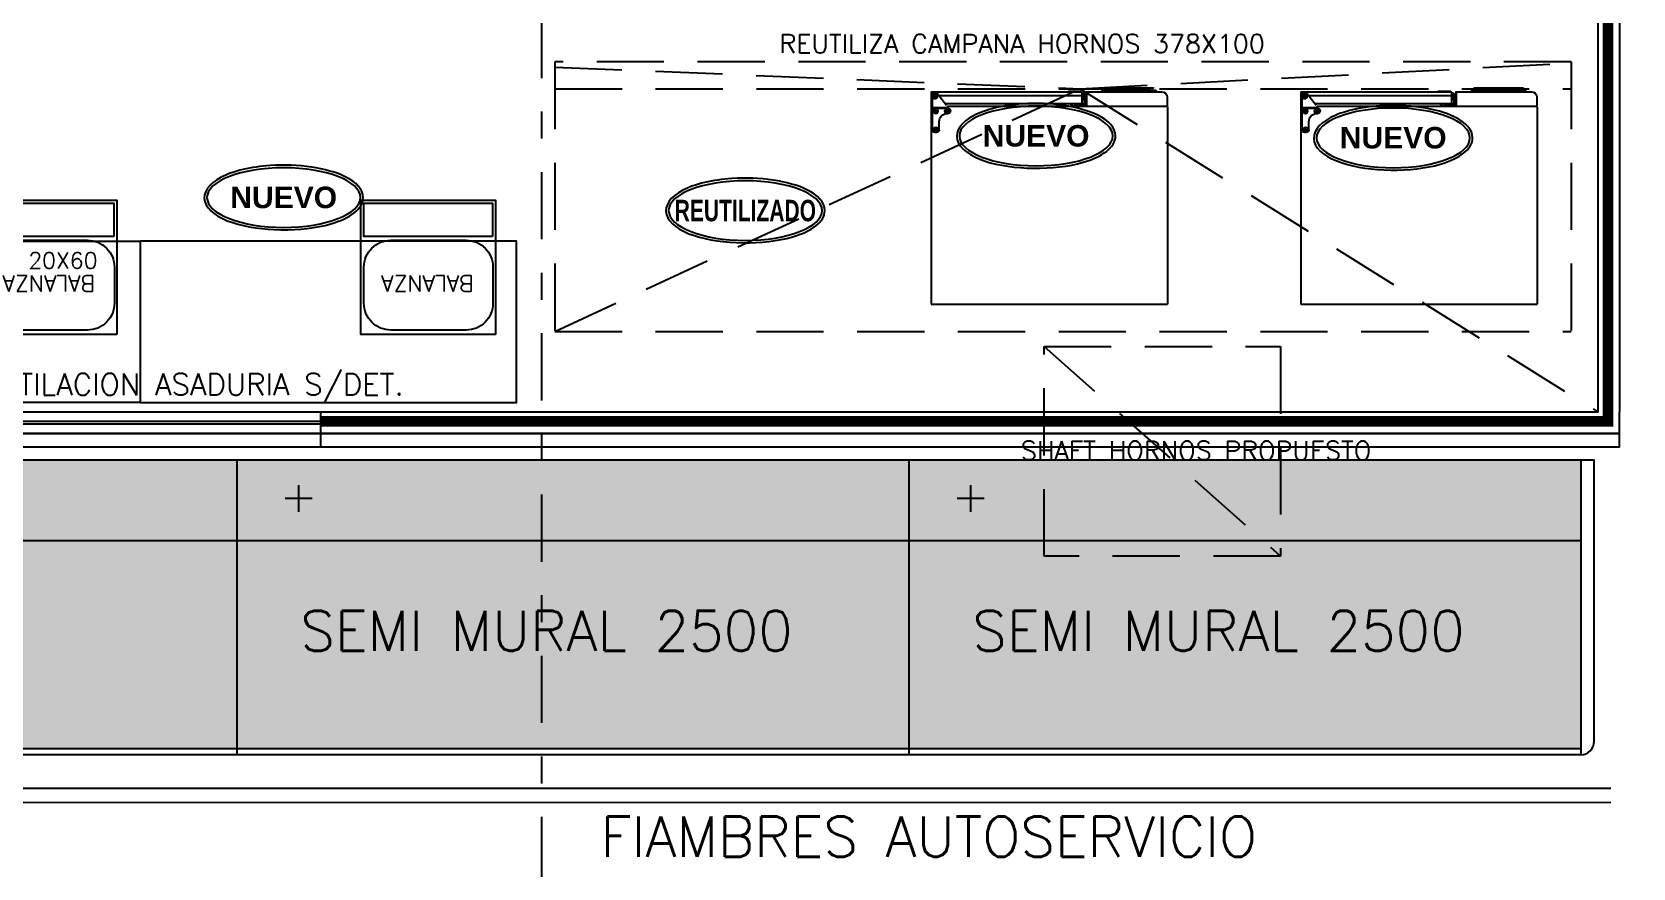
# Model space of a CAD drawing. Header units: millimetres. Extents: x 340 to 1003762, y 22 to 362022.
# Drawn here: x 410.26 to 416.21, y 86.36 to 89.47 of the extents above; entities that cross this region are included whole.
import ezdxf
from ezdxf.enums import TextEntityAlignment as Align
from ezdxf.xclip import XClip

# ---------------------------------------------------------------- set-up
doc = ezdxf.new("R2010")
doc.units = ezdxf.units.MM
doc.header["$XCLIPFRAME"] = 0
for name, pattern in [('LSBB_P_002 - PLANTA 1° NIVEL SALA DE VENTAS$0$000_ALTILLO PROPUESTA$0$HIDDEN', [0.375, 0.25, -0.125]), ('LSBB_P_002 - PLANTA 1° NIVEL SALA DE VENTAS$0$CB PROTOTIPO EXPRESS 1400$0$HIDDEN', [0.375, 0.25, -0.125]), ('LSBB_P_002 - PLANTA 1° NIVEL SALA DE VENTAS$0$CONTINUOS', [0]), ('LSBB_P_002 - PLANTA 1° NIVEL SALA DE VENTAS$0$DASHDOT2', [0.5, 0.25, -0.125, 0, -0.125]), ('LSBB_P_002 - PLANTA 1° NIVEL SALA DE VENTAS$0$HIDDEN', [0.375, 0.25, -0.125]), ('LSBB_P_002 - PLANTA 1° NIVEL SALA DE VENTAS$0$HIDDEN2', [0.1875, 0.125, -0.0625])]:
    doc.linetypes.add(name, pattern=pattern)
for name, color, linetype in [('LSBB_P_002 - PLANTA 1° NIVEL SALA DE VENTAS$0$1208_Sala de Ventas$0$PROTO_MUEBLES FRIO', 2, 'Continuous'), ('LSBB_P_002 - PLANTA 1° NIVEL SALA DE VENTAS$0$A- TABIQUE TIPO SHAFT', 3, 'Continuous'), ('LSBB_P_002 - PLANTA 1° NIVEL SALA DE VENTAS$0$A-ACTIVOS NUEVOS', 20, 'Continuous'), ('LSBB_P_002 - PLANTA 1° NIVEL SALA DE VENTAS$0$A-ACTIVOS REUTILIZADOS', 7, 'Continuous'), ('LSBB_P_002 - PLANTA 1° NIVEL SALA DE VENTAS$0$A-Artefactos', 8, 'Continuous'), ('LSBB_P_002 - PLANTA 1° NIVEL SALA DE VENTAS$0$A-Equipamiento acero inox', 8, 'Continuous'), ('LSBB_P_002 - PLANTA 1° NIVEL SALA DE VENTAS$0$A-Equipos', 8, 'Continuous'), ('LSBB_P_002 - PLANTA 1° NIVEL SALA DE VENTAS$0$A-LAYOUT', 7, 'Continuous'), ('LSBB_P_002 - PLANTA 1° NIVEL SALA DE VENTAS$0$A-MUEBLES FRIO', 2, 'Continuous'), ('LSBB_P_002 - PLANTA 1° NIVEL SALA DE VENTAS$0$A-PANEL CAMARA NUEVO', 10, 'LSBB_P_002 - PLANTA 1° NIVEL SALA DE VENTAS$0$CONTINUOS'), ('LSBB_P_002 - PLANTA 1° NIVEL SALA DE VENTAS$0$A-PROYECCION CAMPANAS', 1, 'LSBB_P_002 - PLANTA 1° NIVEL SALA DE VENTAS$0$HIDDEN'), ('LSBB_P_002 - PLANTA 1° NIVEL SALA DE VENTAS$0$A-PROYECCIONES', 6, 'LSBB_P_002 - PLANTA 1° NIVEL SALA DE VENTAS$0$HIDDEN'), ('LSBB_P_002 - PLANTA 1° NIVEL SALA DE VENTAS$0$A-SALA DEFENSAS', 9, 'Continuous'), ('LSBB_P_002 - PLANTA 1° NIVEL SALA DE VENTAS$0$A-SE CONSTRUYE RELLENO', 10, 'LSBB_P_002 - PLANTA 1° NIVEL SALA DE VENTAS$0$CONTINUOS'), ('LSBB_P_002 - PLANTA 1° NIVEL SALA DE VENTAS$0$A-TABIQUE-CAMARA', 4, 'Continuous'), ('LSBB_P_002 - PLANTA 1° NIVEL SALA DE VENTAS$0$A-Textos', 2, 'Continuous'), ('LSBB_P_002 - PLANTA 1° NIVEL SALA DE VENTAS$0$A-TRAS-EQPM', 8, 'Continuous'), ('LSBB_P_002 - PLANTA 1° NIVEL SALA DE VENTAS$0$A-VENTANAS', 8, 'Continuous'), ('LSBB_P_002 - PLANTA 1° NIVEL SALA DE VENTAS$0$EJES', 8, 'LSBB_P_002 - PLANTA 1° NIVEL SALA DE VENTAS$0$DASHDOT2'), ('LSBB_P_002 - PLANTA 1° NIVEL SALA DE VENTAS$0$LAYOUT$0$A-SALA-HATCH-FIAMBRES', 30, 'Continuous'), ('LSBB_P_002 - PLANTA 1° NIVEL SALA DE VENTAS$0$PROYECCIONES', 6, 'LSBB_P_002 - PLANTA 1° NIVEL SALA DE VENTAS$0$HIDDEN'), ('LSBB_P_002 - PLANTA 1° NIVEL SALA DE VENTAS$0$PUERTAS', 2, 'Continuous'), ('XREF', 7, 'Continuous')]:
    doc.layers.add(name, color=color, linetype=linetype)
doc.layers.add('LSBB_P_002 - PLANTA 1° NIVEL SALA DE VENTAS$0$A-SALA-HATCH-DELI', color=7, linetype='Continuous', true_color=0x9d00d1)
doc.styles.add('LSBB_P_002 - PLANTA 1° NIVEL SALA DE VENTAS$0$1208_Sala de Ventas$0$ARQ', font='SIMPLEX.shx')
doc.styles.add('LSBB_P_002 - PLANTA 1° NIVEL SALA DE VENTAS$0$ARIAL', font='')
doc.styles.add('LSBB_P_002 - PLANTA 1° NIVEL SALA DE VENTAS$0$Estilo1', font='GOTHIC.TTF', dxfattribs={"height": 0.24})
doc.styles.add('LSBB_P_002 - PLANTA 1° NIVEL SALA DE VENTAS$0$LQUI-AP-REV11$0$LQUI-E-003$0$ROMANS', font='romans.shx')
doc.styles.add('LSBB_P_002 - PLANTA 1° NIVEL SALA DE VENTAS$0$ROMANS', font='romans')
doc.styles.add('LSBB_P_002 - PLANTA 1° NIVEL SALA DE VENTAS$0$YUDICAD_ROMANS', font='romans.shx')
doc.styles.get('LSBB_P_002 - PLANTA 1° NIVEL SALA DE VENTAS$0$ARIAL').set_extended_font_data('Arial', bold=True)

# ---------------------------------------------------------------- blocks, each defined once
blk = doc.blocks.new('LSBB_P_002 - PLANTA 1° NIVEL SALA DE VENTAS$0$BALANZA')
at = {"layer": 'LSBB_P_002 - PLANTA 1° NIVEL SALA DE VENTAS$0$A-Equipos'}
for points in [[(-0.2386, 0.2033), (0.2614, 0.2033), (0.2614, -0.2967), (-0.2386, -0.2967)], [(-0.2281, -0.1607), (0.2504, -0.1607), (0.2504, -0.2848), (-0.2281, -0.2848)]]:
    blk.add_lwpolyline(points, close=True, dxfattribs=at)
blk.add_lwpolyline([(-0.1296, 0.1873), (0.1504, 0.1873, -0.414214), (0.2504, 0.0873), (0.2504, -0.0471, -0.414214), (0.1504, -0.1471), (-0.1296, -0.1471, -0.414214), (-0.2296, -0.0471), (-0.2296, 0.0873, -0.414214)], format="xyb", close=True, dxfattribs=at)
at = {"layer": 'LSBB_P_002 - PLANTA 1° NIVEL SALA DE VENTAS$0$A-Equipos', "insert": (0.0141, 0.0437), "char_height": 0.06, "width": 2.665849, "attachment_point": 2, "style": 'LSBB_P_002 - PLANTA 1° NIVEL SALA DE VENTAS$0$Estilo1'}
blk.add_mtext('{\\Fromans|c0;BALANZA}', dxfattribs=at)
blk = doc.blocks.new('LSBB_P_002 - PLANTA 1° NIVEL SALA DE VENTAS$0$PPL doble')
at = {"layer": 'LSBB_P_002 - PLANTA 1° NIVEL SALA DE VENTAS$0$PUERTAS'}
for p, q in [((0, -0.1323), (0, 0)), ((0.1002, 0), (0, 0)), ((0.1002, -0.1323), (0.1002, 0)), ((1.6985, -0.1323), (1.6985, 0)), ((1.6985, 0), (1.7987, 0)), ((1.7987, -0.1323), (1.7987, 0)), ((0.1002, -0.1323), (0, -0.1323)), ((1.6985, -0.1323), (1.7987, -0.1323))]:
    blk.add_line(p, q, dxfattribs=at)
at = {"layer": 'LSBB_P_002 - PLANTA 1° NIVEL SALA DE VENTAS$0$PUERTAS', "color": 8, "linetype": 'LSBB_P_002 - PLANTA 1° NIVEL SALA DE VENTAS$0$HIDDEN2', "ltscale": 0.5}
for p, q in [((0.1002, 0), (1.6985, 0)), ((0.1002, -0.1323), (1.6985, -0.1323))]:
    blk.add_line(p, q, dxfattribs=at)
at = {"layer": 'LSBB_P_002 - PLANTA 1° NIVEL SALA DE VENTAS$0$PUERTAS', "color": 2, "ltscale": 0.5}
for p, q in [((0.1582, -0.0733), (0.1582, -0.0535)), ((0.8994, -0.0535), (0.1582, -0.0535)), ((0.8994, -0.0733), (0.8994, -0.0535)), ((0.8994, -0.0733), (0.8994, -0.0535)), ((0.8994, -0.0733), (0.8994, -0.0535)), ((0.8994, -0.0733), (0.8994, -0.0535)), ((0.8994, -0.0535), (1.6406, -0.0535)), ((1.6406, -0.0733), (1.6406, -0.0535)), ((0.8994, -0.0733), (0.1582, -0.0733)), ((0.8994, -0.0733), (1.6406, -0.0733))]:
    blk.add_line(p, q, dxfattribs=at)
at = {"layer": 'LSBB_P_002 - PLANTA 1° NIVEL SALA DE VENTAS$0$PUERTAS', "color": 4}
for p, q in [((0.2328, -0.0463), (0.2328, -0.0535)), ((0.2328, -0.0463), (0.3107, -0.0463)), ((1.566, -0.0463), (1.488, -0.0463)), ((1.566, -0.0463), (1.566, -0.0535)), ((0.2328, -0.0805), (0.2328, -0.0733)), ((0.2328, -0.0805), (0.3107, -0.0805)), ((1.566, -0.0805), (1.488, -0.0805)), ((1.566, -0.0805), (1.566, -0.0733))]:
    blk.add_line(p, q, dxfattribs=at)
at = {"layer": 'LSBB_P_002 - PLANTA 1° NIVEL SALA DE VENTAS$0$PUERTAS', "color": 8, "linetype": 'LSBB_P_002 - PLANTA 1° NIVEL SALA DE VENTAS$0$HIDDEN2', "ltscale": 0.5}
for points in [[(0.1002, 0), (0.1002, 0.733)], [(1.6985, 0), (1.6985, 0.733)], [(0.1002, -0.1323), (0.1002, -0.8653)], [(1.6985, -0.1323), (1.6985, -0.8653)]]:
    blk.add_lwpolyline(points, dxfattribs=at)
at = {"layer": 'LSBB_P_002 - PLANTA 1° NIVEL SALA DE VENTAS$0$PUERTAS', "color": 4, "elevation": 0.0106}
for points in [[(0.2328, -0.0733), (0.2328, -0.0825), (0.1337, -0.0825), (0.1337, -0.0446), (0.2328, -0.0446), (0.2328, -0.0535)], [(1.566, -0.0733), (1.566, -0.0825), (1.6651, -0.0825), (1.6651, -0.0446), (1.566, -0.0446), (1.566, -0.0535)]]:
    blk.add_lwpolyline(points, dxfattribs=at)
at = {"layer": 'LSBB_P_002 - PLANTA 1° NIVEL SALA DE VENTAS$0$PUERTAS', "color": 4}
for centre in [(0.1167, -0.0634, 0.0106), (1.6821, -0.0634, 0.0106)]:
    blk.add_circle(centre, 0.0099, dxfattribs=at)
at = {"layer": 'LSBB_P_002 - PLANTA 1° NIVEL SALA DE VENTAS$0$PUERTAS', "color": 8, "linetype": 'LSBB_P_002 - PLANTA 1° NIVEL SALA DE VENTAS$0$HIDDEN2', "ltscale": 0.5}
for centre, start, end in [((0.1002, -0.0661), 0.19691, 90), ((1.6986, -0.0662), 90.00174, 179.80067), ((0.1002, -0.0661), 270, 359.80309), ((1.6986, -0.0661), 180.19933, 269.99826)]:
    blk.add_arc(centre, 0.7992, start, end, dxfattribs=at)
at = {"layer": 'LSBB_P_002 - PLANTA 1° NIVEL SALA DE VENTAS$0$PUERTAS', "color": 4}
for centre, radius, start, end in [((0.9126, -1.451, 0.0106), 1.4824, 93.06876, 103.02898), ((0.8315, -0.0194, 0.0106), 0.0486, 315.44758, 87.93215), ((0.9672, -0.0194, 0.0106), 0.0486, 92.06785, 224.55242), ((0.8861, -1.451, 0.0106), 1.4824, 76.97102, 86.93124), ((0.2042, 1.6036, 0.0106), 1.6533, 273.69384, 283.08232), ((1.5945, 1.6036, 0.0106), 1.6533, 256.91768, 266.30616), ((0.2042, -1.7304, 0.0106), 1.6533, 76.91768, 86.30616), ((0.8315, -0.1074, 0.0106), 0.0486, 272.06785, 44.55242), ((0.9672, -0.1074, 0.0106), 0.0486, 135.44758, 267.93215), ((1.5945, -1.7304, 0.0106), 1.6533, 93.69384, 103.08232), ((0.9126, 1.3242, 0.0106), 1.4824, 256.97102, 266.93124), ((0.8861, 1.3242, 0.0106), 1.4824, 273.06876, 283.02898)]:
    blk.add_arc(centre, radius, start, end, dxfattribs=at)
blk = doc.blocks.new('LSBB_P_002 - PLANTA 1° NIVEL SALA DE VENTAS$0$RAT')
at = {"layer": 'LSBB_P_002 - PLANTA 1° NIVEL SALA DE VENTAS$0$A-TRAS-EQPM'}
for p, q in [((827.7736, 305.5663), (828.6526, 305.5663)), ((827.7736, 304.8293), (827.7736, 305.5663)), ((828.6526, 304.8311), (828.6526, 305.5663)), ((827.7776, 304.7881), (827.7776, 304.9173)), ((827.8005, 304.9173), (827.7808, 304.9173)), ((827.7906, 304.9248), (827.7841, 304.9211)), ((827.7841, 304.9211), (827.7841, 304.9136)), ((827.7841, 304.9136), (827.7906, 304.9098)), ((827.7866, 304.9263), (827.7946, 304.9263)), ((827.7906, 304.9075), (827.7906, 304.9272)), ((827.7971, 304.9211), (827.7906, 304.9248)), ((827.7906, 304.9098), (827.7971, 304.9136)), ((827.7971, 304.9136), (827.7971, 304.9211)), ((827.8036, 304.9173), (827.8036, 304.8863)), ((827.8005, 304.8473), (827.7808, 304.8473)), ((827.7906, 304.8548), (827.7841, 304.8511)), ((827.7841, 304.8511), (827.7841, 304.8436)), ((827.7906, 304.8375), (827.7906, 304.8572)), ((827.7971, 304.8511), (827.7906, 304.8548)), ((827.7971, 304.8436), (827.7971, 304.8511)), ((827.8425, 304.8473), (827.8228, 304.8473)), ((827.8326, 304.8548), (827.8261, 304.8511)), ((827.8261, 304.8511), (827.8261, 304.8436)), ((827.8326, 304.8375), (827.8326, 304.8572)), ((827.8391, 304.8511), (827.8326, 304.8548)), ((827.8336, 304.8563), (827.8366, 304.8563)), ((827.8391, 304.8436), (827.8391, 304.8511)), ((827.7736, 304.8293), (827.7746, 304.8293)), ((827.7746, 304.8321), (827.7746, 304.7773)), ((827.7776, 304.8321), (827.7746, 304.8321)), ((827.7764, 304.8321), (827.7776, 304.8333)), ((827.7764, 304.8303), (827.7764, 304.8321)), ((827.7776, 304.8303), (827.7764, 304.8303)), ((827.7766, 304.8193), (827.7776, 304.8193)), ((828.3336, 304.7903), (827.7766, 304.7903)), ((827.7776, 304.8363), (827.8395, 304.8363)), ((827.7776, 304.8337), (827.835, 304.8337)), ((827.7841, 304.8436), (827.7906, 304.8398)), ((827.7876, 304.7788), (827.7876, 304.8019)), ((827.7906, 304.8398), (827.7971, 304.8436)), ((827.8305, 304.8268), (827.7955, 304.7819)), ((827.8247, 304.8193), (828.3309, 304.8193)), ((827.8261, 304.8436), (827.8326, 304.8398)), ((827.8326, 304.8398), (827.8391, 304.8436)), ((827.8348, 304.8293), (828.651, 304.8293)), ((827.835, 304.8337), (827.835, 304.8294)), ((827.8395, 304.8363), (827.8437, 304.8418)), ((828.2944, 304.8192), (828.2979, 304.8243)), ((828.2948, 304.8192), (828.2982, 304.824)), ((828.3009, 304.828), (828.2957, 304.8277)), ((828.2968, 304.8226), (828.2971, 304.8224)), ((828.2982, 304.824), (828.2979, 304.8243)), ((828.3009, 304.8272), (828.3009, 304.8292)), ((828.3009, 304.8272), (828.3223, 304.8272)), ((828.301, 304.8269), (828.3009, 304.8272)), ((828.301, 304.8269), (828.301, 304.8269)), ((828.3179, 304.8267), (828.3054, 304.8267)), ((828.3054, 304.8255), (828.3054, 304.8267)), ((828.3071, 304.8243), (828.3069, 304.8243)), ((828.3076, 304.8243), (828.307, 304.8243)), ((828.3081, 304.8253), (828.3073, 304.8253)), ((828.3076, 304.821), (828.3083, 304.8205)), ((828.3079, 304.8243), (828.3077, 304.8243)), ((828.3083, 304.8242), (828.3077, 304.8243)), ((828.3082, 304.8242), (828.3079, 304.8243)), ((828.3084, 304.8242), (828.3083, 304.8242)), ((828.3083, 304.8205), (828.3091, 304.8201)), ((828.3085, 304.8242), (828.3084, 304.8242)), ((828.3089, 304.8243), (828.3086, 304.8243)), ((828.3104, 304.8243), (828.3089, 304.8243)), ((828.3091, 304.8201), (828.3094, 304.8199)), ((828.3094, 304.8236), (828.3094, 304.8232)), ((828.3094, 304.8232), (828.3094, 304.8235)), ((828.3094, 304.8192), (828.3094, 304.8232)), ((828.3096, 304.8245), (828.3107, 304.8244)), ((828.3114, 304.8233), (828.3103, 304.8233)), ((828.3104, 304.8243), (828.3114, 304.8243)), ((828.3104, 304.8243), (828.3104, 304.8192)), ((828.3114, 304.8243), (828.3114, 304.8233)), ((828.3129, 304.8243), (828.3129, 304.8243)), ((828.3129, 304.8243), (828.3129, 304.8243)), ((828.3129, 304.8243), (828.3129, 304.8207)), ((828.313, 304.8243), (828.313, 304.8192)), ((828.3143, 304.8243), (828.315, 304.8244)), ((828.3145, 304.8243), (828.3145, 304.8192)), ((828.3164, 304.8245), (828.3164, 304.8244)), ((828.3179, 304.8267), (828.3179, 304.8262)), ((828.3181, 304.8265), (828.318, 304.8266)), ((828.322, 304.8225), (828.3182, 304.8247)), ((828.3201, 304.8192), (828.3243, 304.8264)), ((828.3223, 304.8272), (828.3223, 304.8292)), ((828.323, 304.8192), (828.3264, 304.8252)), ((828.3235, 304.8202), (828.3425, 304.8202)), ((828.3264, 304.8252), (828.3425, 304.8252)), ((828.3316, 304.8192), (828.3314, 304.8192)), ((828.3318, 304.8192), (828.3316, 304.8192)), ((828.332, 304.8191), (828.3318, 304.8192)), ((828.3322, 304.8191), (828.332, 304.8191)), ((828.3324, 304.819), (828.3322, 304.8191)), ((828.3326, 304.8189), (828.3324, 304.819)), ((828.3328, 304.8188), (828.3326, 304.8189)), ((828.3336, 304.7773), (828.3336, 304.8172)), ((828.3336, 304.8042), (828.3381, 304.8042)), ((828.3336, 304.8), (828.3378, 304.8)), ((828.3336, 304.787), (828.3378, 304.787)), ((828.3376, 304.8292), (828.3376, 304.8252)), ((828.3378, 304.8), (828.3416, 304.7935)), ((828.3416, 304.7935), (828.3378, 304.787)), ((828.3391, 304.8032), (828.3391, 304.7978)), ((828.3391, 304.7892), (828.3391, 304.7843)), ((828.3425, 304.7843), (828.3425, 304.8292)), ((828.3506, 304.7771), (828.3506, 304.8293)), ((828.3514, 304.7771), (828.3514, 304.8292)), ((828.6516, 304.7953), (828.6516, 304.8293)), ((827.7766, 304.7753), (828.3317, 304.7753)), ((828.3076, 304.7743), (828.2836, 304.7743)), ((828.3316, 304.7743), (828.2837, 304.7743)), ((828.2846, 304.7753), (828.3076, 304.7753)), ((828.285, 304.7753), (828.2846, 304.7753)), ((828.3306, 304.7753), (828.3076, 304.7753)), ((828.3316, 304.7743), (828.3076, 304.7743)), ((828.3302, 304.7753), (828.3306, 304.7753)), ((828.3303, 304.7753), (828.3306, 304.7753)), ((828.3381, 304.7833), (828.3336, 304.7833)), ((828.3336, 304.7793), (828.3376, 304.7793)), ((828.3506, 304.7771), (828.3514, 304.7771)), ((828.3524, 304.7753), (828.6316, 304.7753)), ((828.6096, 304.7709), (828.4097, 304.7709)), ((828.6087, 304.7703), (828.4106, 304.7703)), ((828.4184, 304.7613), (828.6009, 304.7613)), ((828.4209, 304.7619), (828.4226, 304.7618)), ((828.4246, 304.7694), (828.4254, 304.7694)), ((828.4254, 304.7694), (828.4266, 304.7694)), ((828.4293, 304.7616), (828.4297, 304.7616)), ((828.4297, 304.7616), (828.4302, 304.7616)), ((828.4302, 304.7616), (828.4309, 304.7616)), ((828.4309, 304.7616), (828.4317, 304.7616)), ((828.4317, 304.7616), (828.4327, 304.7616)), ((828.4327, 304.7616), (828.4337, 304.7616)), ((828.4337, 304.7616), (828.4348, 304.7616)), ((828.4348, 304.7616), (828.4365, 304.7616)), ((828.4365, 304.7613), (828.4365, 304.7753)), ((828.4365, 304.7616), (828.5828, 304.7616)), ((828.5828, 304.7616), (828.5828, 304.7753)), ((828.5828, 304.7694), (828.5884, 304.7694)), ((828.5828, 304.7616), (828.5845, 304.7616)), ((828.5845, 304.7616), (828.5856, 304.7616)), ((828.5856, 304.7616), (828.5866, 304.7616)), ((828.5866, 304.7616), (828.5876, 304.7616)), ((828.5876, 304.7616), (828.5884, 304.7616)), ((828.5884, 304.7694), (828.5917, 304.7694)), ((828.5884, 304.7616), (828.5891, 304.7616)), ((828.5891, 304.7616), (828.5896, 304.7616)), ((828.5917, 304.7694), (828.5939, 304.7694)), ((828.5939, 304.7694), (828.5947, 304.7694)), ((828.5948, 304.7618), (828.5967, 304.7618)), ((828.6316, 304.7753), (828.6316, 304.7761))]:
    blk.add_line(p, q, dxfattribs=at)
for centre, radius in [((827.7906, 304.9173, 0), 0.00895), ((827.7906, 304.9173, 0), 0.00843), ((827.7906, 304.9173, 0), 0.00001), ((827.7906, 304.8473, 0), 0.00895), ((827.7906, 304.8473, 0), 0.00843), ((827.7906, 304.8473, 0), 0.00001), ((827.8326, 304.8473, 0), 0.00895), ((827.8326, 304.8473, 0), 0.00843), ((827.8326, 304.8473, 0), 0.00001), ((827.7876, 304.7903, 0), 0.0105), ((827.7876, 304.7903, 0), 0.00998), ((827.7876, 304.7903, 0), 0.00908), ((827.7876, 304.7903, 0), 0.00838), ((827.7876, 304.7903, 0), 0.00723), ((827.7876, 304.7903, 0), 0.00569)]:
    blk.add_circle(centre, radius, dxfattribs=at)
for centre, radius, start, end in [((827.7866, 304.9173, 0), 0.009, 90, 180), ((827.79, 304.9168, 0), 0.01, 72.05207, 90), ((827.7946, 304.9173, 0), 0.009, 0, 90), ((827.8336, 304.8863, 0), 0.03, 180, 270), ((827.8366, 304.8473, 0), 0.009, 322.06748, 90), ((827.7764, 304.8321, 0), 0.0018, 180, 270), ((827.7766, 304.8173, 0), 0.002, 90.26436, 180), ((827.7764, 304.8321, 0), 0.001, 180, 270), ((827.7779, 304.8336, 0), 0.0025, 216.92066, 233.07934), ((827.7876, 304.7881, 0), 0.01, 180, 322.06748), ((828.268, 304.8389, 0), 0.0299, 318.92691, 341.12019), ((828.3109, 304.8207, 0), 0.002, 310.96874, 0), ((828.3178, 304.8302, 0), 0.00748, 330, 352.33437), ((828.3178, 304.8302, 0), 0.00998, 330, 354.2568), ((828.3316, 304.8172, 0), 0.002, 0, 54.06962), ((828.3341, 304.7935, 0), 0.00319, 261.0107, 98.9893), ((828.3381, 304.8032, 0), 0.000998, 0, 90), ((828.6316, 304.7953, 0), 0.02, 270, 0), ((827.7766, 304.7773, 0), 0.00196, 179.97045, 270), ((828.2846, 304.7743, 0), 0.001, 90.00089, 178.32966), ((828.2847, 304.7743, 0), 0.000998, 90.00089, 178.32966), ((828.3306, 304.7743, 0), 0.000998, 1.67176, 89.36486), ((828.3306, 304.7743, 0), 0.001, 1.67176, 89.36486), ((828.3316, 304.7773, 0), 0.00196, 270, 0), ((828.3376, 304.7843, 0), 0.00499, 270, 0), ((828.3381, 304.7843, 0), 0.000998, 270, 0), ((828.3524, 304.7771, 0), 0.0018, 180, 270), ((828.3524, 304.7771, 0), 0.001, 180, 219.52549), ((828.4186, 304.7753, 0), 0.01, 180, 206.3878), ((828.4106, 304.7713, 0), 0.001, 206.3878, 270), ((828.4184, 304.7628, 0), 0.0015, 217.76746, 270), ((828.6009, 304.7628, 0), 0.0015, 270, 322.23053), ((828.6087, 304.7713, 0), 0.001, 270, 333.6122), ((828.6006, 304.7753, 0), 0.01, 333.6122, 0)]:
    blk.add_arc(centre, radius, start, end, dxfattribs=at)
blk = doc.blocks.new('LSBB_P_002 - PLANTA 1° NIVEL SALA DE VENTAS$0$A$C529333AF')
at = {"layer": 'LSBB_P_002 - PLANTA 1° NIVEL SALA DE VENTAS$0$A-ACTIVOS NUEVOS', "extrusion": (0, 0, -1)}
blk.add_ellipse((0, 0), major_axis=(0.2855, 0), ratio=0.388575, dxfattribs=at)
at = {"layer": 'LSBB_P_002 - PLANTA 1° NIVEL SALA DE VENTAS$0$A-ACTIVOS NUEVOS'}
blk.add_open_spline([(0.2955, 0), (0.2955, -0.021), (0.2828, -0.0409), (0.2407, -0.0737), (0.2108, -0.0875), (0.0693, -0.1291), (-0.0893, -0.1272), (-0.2453, -0.0748), (-0.2842, -0.048), (-0.3027, 0.019), (-0.2777, 0.0523), (-0.188, 0.0987), (-0.1218, 0.1143), (0.0524, 0.1263), (0.163, 0.1102), (0.2698, 0.0572), (0.2955, 0.0303), (0.2955, 0)], degree=3, knots=[0, 0, 0, 0, 0.461791, 0.461791, 0.923583, 0.923583, 2.283227, 2.283227, 3.034626, 3.034626, 3.786024, 3.786024, 4.537423, 4.537423, 5.618495, 5.618495, 6.283185, 6.283185, 6.283185, 6.283185], dxfattribs=at)
at = {"layer": 'LSBB_P_002 - PLANTA 1° NIVEL SALA DE VENTAS$0$A-ACTIVOS NUEVOS', "insert": (0, 0), "char_height": 0.08, "attachment_point": 5, "style": 'LSBB_P_002 - PLANTA 1° NIVEL SALA DE VENTAS$0$ARIAL'}
blk.add_mtext_dynamic_manual_height_columns('NUEVO', width=0.536552, gutter_width=0.7, heights=[0], dxfattribs=at)
blk = doc.blocks.new('LSBB_P_002 - PLANTA 1° NIVEL SALA DE VENTAS$0$A$C6D5A0C58')
at = {"layer": 'LSBB_P_002 - PLANTA 1° NIVEL SALA DE VENTAS$0$A-ACTIVOS REUTILIZADOS', "extrusion": (0, 0, -1)}
blk.add_ellipse((0, 0), major_axis=(0.2855, 0), ratio=0.388575, dxfattribs=at)
at = {"layer": 'LSBB_P_002 - PLANTA 1° NIVEL SALA DE VENTAS$0$A-ACTIVOS REUTILIZADOS'}
blk.add_open_spline([(0.2955, 0), (0.2955, -0.021), (0.2828, -0.0409), (0.2407, -0.0737), (0.2108, -0.0875), (0.0693, -0.1291), (-0.0893, -0.1272), (-0.2453, -0.0748), (-0.2842, -0.048), (-0.3027, 0.019), (-0.2777, 0.0523), (-0.188, 0.0987), (-0.1218, 0.1143), (0.0524, 0.1263), (0.163, 0.1102), (0.2698, 0.0572), (0.2955, 0.0303), (0.2955, 0)], degree=3, knots=[0, 0, 0, 0, 0.461791, 0.461791, 0.923583, 0.923583, 2.283227, 2.283227, 3.034626, 3.034626, 3.786024, 3.786024, 4.537423, 4.537423, 5.618495, 5.618495, 6.283185, 6.283185, 6.283185, 6.283185], dxfattribs=at)
at = {"layer": 'LSBB_P_002 - PLANTA 1° NIVEL SALA DE VENTAS$0$A-ACTIVOS REUTILIZADOS', "style": 'LSBB_P_002 - PLANTA 1° NIVEL SALA DE VENTAS$0$ARIAL', "width": 0.7}
blk.add_text('REUTILIZADO', height=0.08, dxfattribs=at).set_placement((0, 0), align=Align.MIDDLE_CENTER)
blk = doc.blocks.new('LSBB_P_002 - PLANTA 1° NIVEL SALA DE VENTAS$0$1208_Sala de Ventas$0$SEMI MURAL 3750_X_1096')
h = blk.add_hatch(color=256)
h.dxf.hatch_style = 1
h.paths.add_polyline_path([(-3176.65, -4446.75), (-3176.65, -4416.75), (-3551.65, -4416.75), (-3551.65, -4446.75)])
h.paths.add_polyline_path([(-3551.65, -4446.75), (-3551.65, -4524.15), (-3176.65, -4524.15), (-3176.65, -4446.75)])
h.paths.add_polyline_path([(-3476.2, -4498.71), (-3294.69, -4498.71), (-3294.69, -4466.33), (-3476.2, -4466.33)], flags=24)
at = {"layer": 'LSBB_P_002 - PLANTA 1° NIVEL SALA DE VENTAS$0$1208_Sala de Ventas$0$PROTO_MUEBLES FRIO'}
for p, q in [((-3176.65, -4416.75), (-3551.65, -4416.75)), ((-3551.65, -4416.75), (-3551.65, -4524.15)), ((-3551.65, -4416.75), (-3551.65, -4524.15)), ((-3551.65, -4416.75), (-3551.65, -4526.35)), ((-3176.65, -4416.75), (-3176.65, -4526.35)), ((-3176.65, -4416.75), (-3176.65, -4526.35)), ((-3176.65, -4416.75), (-3176.65, -4526.35)), ((-3523.65, -4430.97), (-3533.65, -4430.97)), ((-3528.65, -4425.97), (-3528.65, -4435.97)), ((-3176.65, -4446.75), (-3551.65, -4446.75)), ((-3176.65, -4524.15), (-3551.65, -4524.15)), ((-3176.65, -4526.35), (-3551.65, -4526.35))]:
    blk.add_line(p, q, dxfattribs=at)
at = {"color": 7, "insert": (-3472.17, -4474.99), "char_height": 15, "width": 239.1645, "attachment_point": 1, "style": 'LSBB_P_002 - PLANTA 1° NIVEL SALA DE VENTAS$0$1208_Sala de Ventas$0$ARQ'}
blk.add_mtext('SEMI MURAL 3750', dxfattribs=at)
blk = doc.blocks.new('LSBB_P_002 - PLANTA 1° NIVEL SALA DE VENTAS$0$1208_Sala de Ventas$0$SEMI MURAL 2500_X_1096')
h = blk.add_hatch(color=256)
h.dxf.hatch_style = 1
h.paths.add_polyline_path([(-2882.82, -4443.96), (-2882.82, -4413.96), (-3132.82, -4413.96), (-3132.82, -4443.96)])
h.paths.add_polyline_path([(-3132.82, -4443.96), (-3132.82, -4521.36), (-2882.82, -4521.36), (-2882.82, -4443.96)])
h.paths.add_polyline_path([(-3113.22, -4493.66), (-2931.72, -4493.66), (-2931.72, -4461.27), (-3113.22, -4461.27)], flags=24)
at = {"layer": 'LSBB_P_002 - PLANTA 1° NIVEL SALA DE VENTAS$0$1208_Sala de Ventas$0$PROTO_MUEBLES FRIO'}
for p, q in [((-2882.82, -4413.96), (-3132.82, -4413.96)), ((-3132.82, -4413.96), (-3132.82, -4521.36)), ((-3132.82, -4413.96), (-3132.82, -4521.36)), ((-3132.82, -4413.96), (-3132.82, -4523.56)), ((-2882.82, -4413.96), (-2882.82, -4523.56)), ((-2882.82, -4413.96), (-2882.82, -4523.56)), ((-2882.82, -4413.96), (-2882.82, -4523.56)), ((-3109.82, -4423.18), (-3109.82, -4433.18)), ((-3104.82, -4428.18), (-3114.82, -4428.18)), ((-2882.82, -4443.96), (-3132.82, -4443.96)), ((-2882.82, -4521.36), (-3132.82, -4521.36)), ((-2882.82, -4523.56), (-3132.82, -4523.56))]:
    blk.add_line(p, q, dxfattribs=at)
at = {"color": 7, "insert": (-3109.2, -4469.93), "char_height": 15, "width": 239.1645, "attachment_point": 1, "style": 'LSBB_P_002 - PLANTA 1° NIVEL SALA DE VENTAS$0$1208_Sala de Ventas$0$ARQ'}
blk.add_mtext('SEMI MURAL 2500', dxfattribs=at)
blk = doc.blocks.new('LSBB_P_002 - PLANTA 1° NIVEL SALA DE VENTAS$0$SVLY')
at = {"layer": 'LSBB_P_002 - PLANTA 1° NIVEL SALA DE VENTAS$0$A-MUEBLES FRIO', "linetype": 'Continuous', "elevation": 0.0012, "flags": 128}
blk.add_lwpolyline([(1031.3065, 302.693), (1031.3065, 301.597, 0.414214), (1031.3565, 301.647), (1031.3565, 302.693)], format="xyb", close=True, dxfattribs=at)
at = {"layer": 'LSBB_P_002 - PLANTA 1° NIVEL SALA DE VENTAS$0$A-SALA DEFENSAS', "color": 1, "linetype": 'Continuous', "flags": 128}
blk.add_lwpolyline([(1031.419, 301.472), (1022.4395, 301.472), (1022.4395, 301.6243), (1022.3895, 301.6243), (1022.3895, 301.4198), (1031.419, 301.4206)], dxfattribs=at)
at = {"layer": 'LSBB_P_002 - PLANTA 1° NIVEL SALA DE VENTAS$0$A-SALA-HATCH-DELI', "xscale": 0.01, "yscale": 0.01, "zscale": 0.01}
blk.add_blockref('LSBB_P_002 - PLANTA 1° NIVEL SALA DE VENTAS$0$1208_Sala de Ventas$0$SEMI MURAL 3750_X_1096', (1058.073, 346.8605, 0.0012), dxfattribs=at)
at = {"layer": 'LSBB_P_002 - PLANTA 1° NIVEL SALA DE VENTAS$0$LAYOUT$0$A-SALA-HATCH-FIAMBRES', "xscale": 0.01, "yscale": 0.01, "zscale": 0.01}
for p in [(1057.6347, 346.8326, 0.0012), (1060.1347, 346.8326, 0.0012)]:
    blk.add_blockref('LSBB_P_002 - PLANTA 1° NIVEL SALA DE VENTAS$0$1208_Sala de Ventas$0$SEMI MURAL 2500_X_1096', p, dxfattribs=at)
at = {"layer": 'LSBB_P_002 - PLANTA 1° NIVEL SALA DE VENTAS$0$A-Textos', "linetype": 'LSBB_P_002 - PLANTA 1° NIVEL SALA DE VENTAS$0$HIDDEN2', "style": 'LSBB_P_002 - PLANTA 1° NIVEL SALA DE VENTAS$0$YUDICAD_ROMANS'}
blk.add_text('FIAMBRES AUTOSERVICIO', height=0.15, dxfattribs=at).set_placement((1028.8808, 301.2924), align=Align.MIDDLE_CENTER)
blk = doc.blocks.new('LSBB_P_002 - PLANTA 1° NIVEL SALA DE VENTAS', base_point=(223.5696, 14.2202))
at = {"layer": 'LSBB_P_002 - PLANTA 1° NIVEL SALA DE VENTAS$0$A- TABIQUE TIPO SHAFT'}
blk.add_lwpolyline([(822.4695, 302.7926), (822.4695, 302.7426), (831.4507, 302.7426), (831.4507, 302.7935)], close=True, dxfattribs=at)
at = {"layer": 'LSBB_P_002 - PLANTA 1° NIVEL SALA DE VENTAS$0$A-Equipamiento acero inox'}
for points in [[(824.7471, 303.5083), (825.9471, 303.5083), (825.9471, 302.9083), (824.7471, 302.9083)], [(825.9471, 302.9083), (827.3471, 302.9083), (827.3471, 303.5083), (825.9471, 303.5083)]]:
    blk.add_lwpolyline(points, close=True, dxfattribs=at)
at = {"layer": 'LSBB_P_002 - PLANTA 1° NIVEL SALA DE VENTAS$0$A-PANEL CAMARA NUEVO'}
for points in [[(831.3707, 303.6935), (831.3707, 304.7127)], [(831.4507, 304.7127), (831.4507, 303.6935)], [(831.3707, 302.8726), (831.3707, 303.6935)], [(831.4507, 303.6935), (831.4507, 302.8726)], [(822.5495, 302.7926), (831.4507, 302.7926), (831.4507, 302.8726)], [(831.3707, 302.8726), (822.5495, 302.8726)]]:
    blk.add_lwpolyline(points, dxfattribs=at)
at = {"layer": 'LSBB_P_002 - PLANTA 1° NIVEL SALA DE VENTAS$0$A-PROYECCION CAMPANAS', "linetype": 'LSBB_P_002 - PLANTA 1° NIVEL SALA DE VENTAS$0$CB PROTOTIPO EXPRESS 1400$0$HIDDEN'}
for p, q in [((827.4895, 304.1565), (829.4438, 304.0754)), ((831.2707, 304.1755), (831.2707, 303.1726)), ((827.4895, 304.0754), (831.2707, 304.0755)), ((827.4895, 303.1726), (829.4438, 304.0754)), ((827.4895, 303.1726), (831.2707, 303.1726))]:
    blk.add_line(p, q, dxfattribs=at)
blk.add_lwpolyline([(831.2707, 304.1755), (827.4895, 304.1755), (827.4895, 303.1726)], dxfattribs=at)
at = {"layer": 'LSBB_P_002 - PLANTA 1° NIVEL SALA DE VENTAS$0$A-PROYECCIONES', "color": 1}
for q in [(831.2707, 304.1717), (831.3707, 302.8726)]:
    blk.add_line((829.4438, 304.0754), q, dxfattribs=at)
at = {"layer": 'LSBB_P_002 - PLANTA 1° NIVEL SALA DE VENTAS$0$A-SE CONSTRUYE RELLENO', "const_width": 0.04}
blk.add_lwpolyline([(826.6176, 302.838), (831.4074, 302.838), (831.4074, 304.7127)], dxfattribs=at)
at = {"layer": 'LSBB_P_002 - PLANTA 1° NIVEL SALA DE VENTAS$0$A-VENTANAS', "color": 2}
for p, q in [((824.5176, 302.838), (826.6176, 302.838)), ((824.5176, 302.8287), (826.6176, 302.8287))]:
    blk.add_line(p, q, dxfattribs=at)
blk.add_lwpolyline([(826.6176, 302.8726), (826.6176, 302.7426)], dxfattribs=at)
at = {"layer": 'LSBB_P_002 - PLANTA 1° NIVEL SALA DE VENTAS$0$EJES'}
blk.add_line((827.4395, 330.1656), (827.4395, 242.5191), dxfattribs=at)
at = {"layer": 'LSBB_P_002 - PLANTA 1° NIVEL SALA DE VENTAS$0$PROYECCIONES', "linetype": 'LSBB_P_002 - PLANTA 1° NIVEL SALA DE VENTAS$0$000_ALTILLO PROPUESTA$0$HIDDEN'}
blk.add_line((829.3098, 303.1161), (830.1898, 302.3361), dxfattribs=at)
blk.add_lwpolyline([(829.3098, 303.1161), (830.1898, 303.1161), (830.1898, 302.3361), (829.3098, 302.3361)], close=True, dxfattribs=at)
at = {"layer": 'LSBB_P_002 - PLANTA 1° NIVEL SALA DE VENTAS$0$A-ACTIVOS NUEVOS'}
for p in [(829.2801, 303.9), (830.6087, 303.8929), (826.4808, 303.6708)]:
    blk.add_blockref('LSBB_P_002 - PLANTA 1° NIVEL SALA DE VENTAS$0$A$C529333AF', p, dxfattribs=at)
at = {"layer": 'LSBB_P_002 - PLANTA 1° NIVEL SALA DE VENTAS$0$A-ACTIVOS REUTILIZADOS'}
blk.add_blockref('LSBB_P_002 - PLANTA 1° NIVEL SALA DE VENTAS$0$A$C6D5A0C58', (828.1984, 303.6224), dxfattribs=at)
at = {"layer": 'LSBB_P_002 - PLANTA 1° NIVEL SALA DE VENTAS$0$A-Artefactos', "xscale": -1, "rotation": 180}
for p in [(1.1162, 608.8399), (2.4916, 608.8399)]:
    blk.add_blockref('LSBB_P_002 - PLANTA 1° NIVEL SALA DE VENTAS$0$RAT', p, dxfattribs=at)
at = {"layer": 'LSBB_P_002 - PLANTA 1° NIVEL SALA DE VENTAS$0$A-Equipamiento acero inox', "rotation": 180}
for p in [(825.6213, 303.3647), (827.0298, 303.3647)]:
    blk.add_blockref('LSBB_P_002 - PLANTA 1° NIVEL SALA DE VENTAS$0$BALANZA', p, dxfattribs=at)
at = {"layer": 'LSBB_P_002 - PLANTA 1° NIVEL SALA DE VENTAS$0$A-LAYOUT', "color": 1}
blk.add_blockref('LSBB_P_002 - PLANTA 1° NIVEL SALA DE VENTAS$0$SVLY', (-200, 0), dxfattribs=at)
at = {"layer": 'LSBB_P_002 - PLANTA 1° NIVEL SALA DE VENTAS$0$PUERTAS', "xscale": 1.001035087596847, "yscale": 1.001035087596847, "zscale": 1.001035087596847}
blk.add_blockref('LSBB_P_002 - PLANTA 1° NIVEL SALA DE VENTAS$0$PPL doble', (831.4507, 304.4809), dxfattribs=at)
at = {"layer": 'LSBB_P_002 - PLANTA 1° NIVEL SALA DE VENTAS$0$A-Equipamiento acero inox', "insert": (825.4422, 303.4665), "char_height": 0.06, "width": 2.665849, "attachment_point": 2, "style": 'LSBB_P_002 - PLANTA 1° NIVEL SALA DE VENTAS$0$Estilo1'}
blk.add_mtext('{\\Fromans|c0;MESON AI120X60}', dxfattribs=at)
at = {"layer": 'LSBB_P_002 - PLANTA 1° NIVEL SALA DE VENTAS$0$A-PROYECCION CAMPANAS', "linetype": 'LSBB_P_002 - PLANTA 1° NIVEL SALA DE VENTAS$0$CB PROTOTIPO EXPRESS 1400$0$HIDDEN', "style": 'LSBB_P_002 - PLANTA 1° NIVEL SALA DE VENTAS$0$ROMANS'}
blk.add_text('REUTILIZA CAMPANA HORNOS 378X100', height=0.0693, dxfattribs=at).set_placement((829.2281, 304.2088, -1.4044), align=Align.CENTER)
at = {"layer": 'LSBB_P_002 - PLANTA 1° NIVEL SALA DE VENTAS$0$A-TABIQUE-CAMARA', "color": 1, "style": 'LSBB_P_002 - PLANTA 1° NIVEL SALA DE VENTAS$0$LQUI-AP-REV11$0$LQUI-E-003$0$ROMANS'}
blk.add_text('CELOSIA VENTILACION ASADURIA S/DET.', height=0.08, dxfattribs=at).set_placement((824.8083, 302.9356, 0.3071))
at = {"layer": 'LSBB_P_002 - PLANTA 1° NIVEL SALA DE VENTAS$0$PROYECCIONES', "style": 'LSBB_P_002 - PLANTA 1° NIVEL SALA DE VENTAS$0$ROMANS'}
blk.add_text('SHAFT HORNOS PROPUESTO', height=0.0693, dxfattribs=at).set_placement((829.8754, 302.6943), align=Align.CENTER)

msp = doc.modelspace()

# ---------------------------------------------------------------- block references
at = {"layer": 'XREF'}
ref = msp.add_blockref('LSBB_P_002 - PLANTA 1° NIVEL SALA DE VENTAS', (-191.719, -200.5998), dxfattribs=at)
XClip(ref).set_block_clipping_path([(755.454857474, 236.6800249606), (887.3150098981, 333.6713636781)])

doc.saveas('drawing.dxf')
